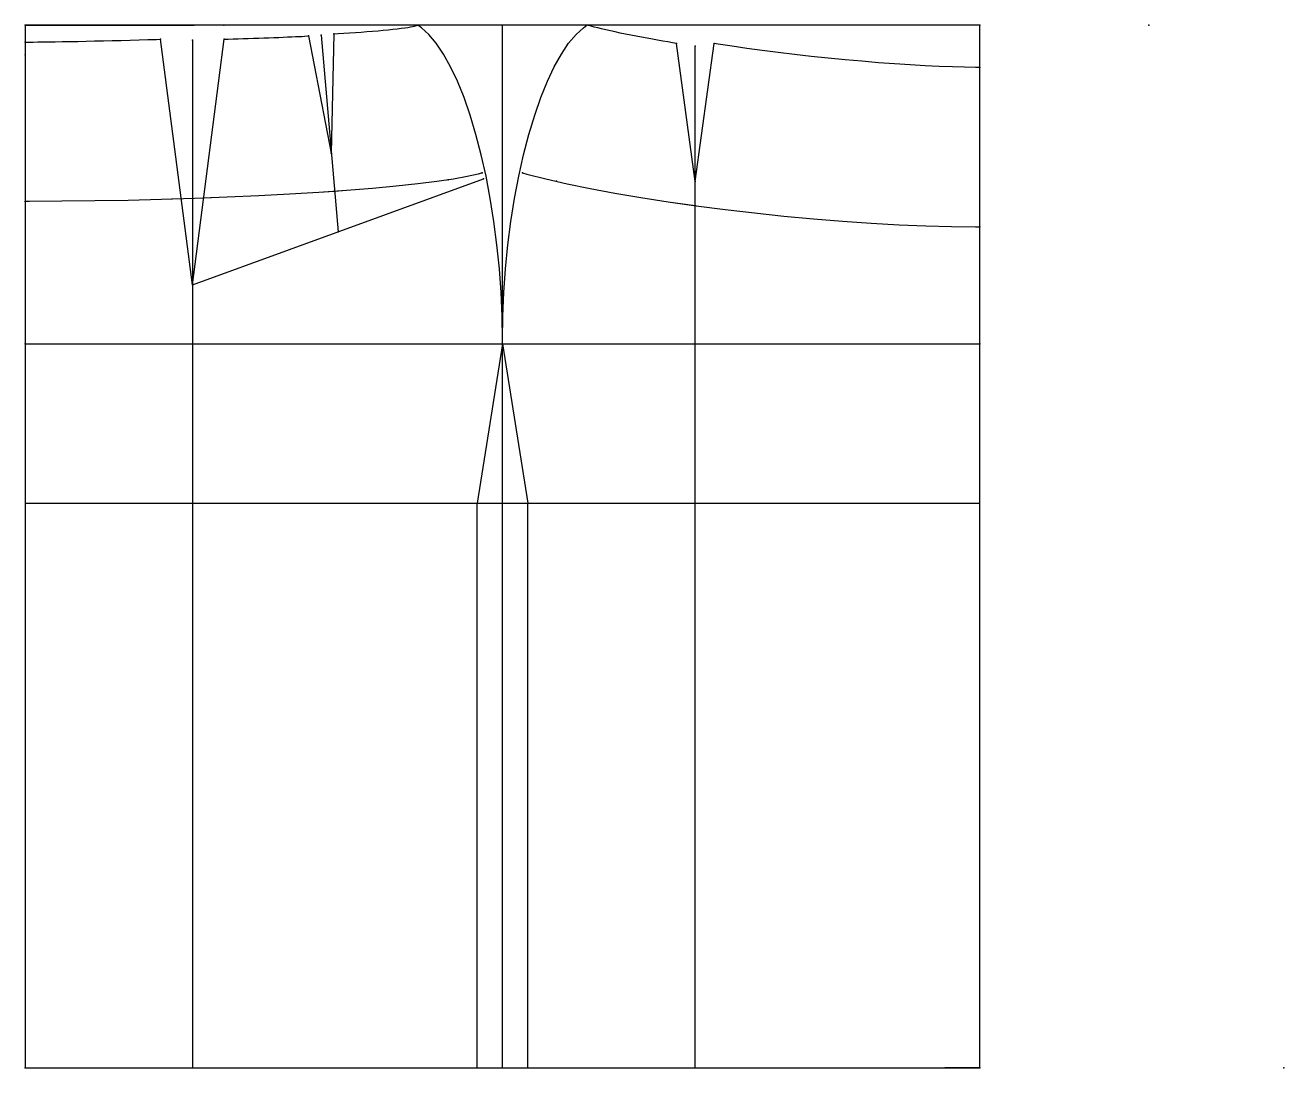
# Model space of a CAD drawing. Extents: x 0 to 745, y -618 to 0.
import ezdxf

# ---------------------------------------------------------------- set-up
doc = ezdxf.new("R2010")
doc.units = 0

msp = doc.modelspace()

# ---------------------------------------------------------------- linework, layer by layer
for p, q in [((0, 0), (100, 0)), ((0, 0), (100, 0)), ((0, 0), (0, -617.5)), ((565, 0), (0, 0)), ((0, 0), (100, 0)), ((0, 0), (100, 0)), ((0, 0), (100, 0)), ((0, 0), (100, 0)), ((0, 0), (100, 0)), ((0, 0), (100, 0)), ((0, 0), (100, 0)), ((0, 0), (100, 0)), ((0, 0), (100, 0)), ((0, 0), (100, 0)), ((0, 0), (100, 0)), ((282.5, -617.5), (282.5, 0)), ((565, -617.5), (565, 0)), ((167.736115, -6.398715), (181.180817, -75.744484)), ((175.225357, -5.998285), (185.167084, -122.428741)), ((182.674042, -5.123201), (181.180817, -75.744484)), ((98.967377, -153.75), (80.187805, -8.345416)), ((98.967285, -153.75), (117.746857, -8.345416)), ((98.967331, -8.849723), (98.967331, -617.5)), ((396.666656, -92.509277), (385.543976, -10.823591)), ((396.666656, -92.509277), (407.789337, -10.823591)), ((396.666656, -617.5), (396.666656, -12.509277)), ((98.967285, -153.75), (271.366882, -91.107475)), ((0, -188.75), (565, -188.75)), ((282.5, -188.75), (267.5, -283.125)), ((282.5, -188.75), (297.5, -283.125)), ((0, -283.125), (565, -283.125)), ((267.5, -617.5), (267.5, -283.125)), ((297.5, -617.5), (297.5, -283.125)), ((0, -617.5), (565, -617.5)), ((565, -617.5), (544.359558, -617.5))]:
    msp.add_line(p, q)
for points in [[(182.674042, -5.123201), (185.17012, -4.983315), (188.559814, -4.785392), (191.995682, -4.569044), (195.448364, -4.336113), (198.888443, -4.088589), (202.286545, -3.828581), (205.613708, -3.55831), (208.841522, -3.280079), (211.942444, -2.996266), (214.89003, -2.709288), (217.659149, -2.421595), (220.22612, -2.135643), (222.569107, -1.85387), (224.668091, -1.578679), (226.505173, -1.31242), (228.064651, -1.057364), (229.333252, -0.815687), (230.30014, -0.589452), (232.5, 0)], [(282.5, -188.75), (282.5, -186.25), (282.295227, -172.393509), (281.682617, -158.346039), (280.66745, -144.227448), (279.258331, -130.158157), (277.467346, -116.258179), (275.309692, -102.646118), (272.803864, -89.438133), (269.971191, -76.746948), (266.835815, -64.680717), (263.424561, -53.342445), (259.766479, -42.828918), (255.892792, -33.229805), (251.836517, -24.626938), (247.632324, -17.093782), (243.31604, -10.694601), (238.92453, -5.483994), (234.495209, -1.506393), (232.5, 0)], [(282.5, -188.75), (282.5, -186.25), (282.704773, -172.393509), (283.317383, -158.346039), (284.33255, -144.227448), (285.741669, -130.158157), (287.532654, -116.258179), (289.690308, -102.646118), (292.196136, -89.438133), (295.028809, -76.746948), (298.164185, -64.680717), (301.575439, -53.342445), (305.233521, -42.828918), (309.107208, -33.229805), (313.163483, -24.626938), (317.367676, -17.093782), (321.68396, -10.694601), (326.07547, -5.483994), (330.504791, -1.506393), (332.5, 0)], [(385.543976, -10.823591), (383.075775, -10.426165), (380.297852, -9.970237), (377.382172, -9.474924), (374.353516, -8.944452), (371.237823, -8.383348), (368.061615, -7.796395), (364.85202, -7.188605), (361.636383, -6.56516), (358.442169, -5.931385), (355.2966, -5.292679), (352.226532, -4.654495), (349.258209, -4.022281), (346.41687, -3.401427), (343.726807, -2.797228), (341.210968, -2.214842), (338.890747, -1.659239), (336.786072, -1.135158), (334.914795, -0.647069), (332.5, 0)], [(117.746857, -8.345416), (120.245773, -8.2715), (123.060539, -8.186525), (125.980888, -8.095013), (128.981903, -7.997743), (132.037979, -7.895545), (135.123047, -7.789292), (138.210785, -7.679891), (141.274872, -7.568273), (144.289108, -7.455392), (147.227829, -7.342211), (150.065948, -7.229695), (152.779266, -7.118804), (155.344589, -7.010485), (157.740097, -6.905661), (159.945282, -6.805227), (161.94136, -6.71004), (163.711319, -6.620912), (165.240036, -6.538603), (167.736115, -6.398715)], [(0, -10), (2.5, -10), (4.734912, -9.993257), (7.406661, -9.973086), (10.492454, -9.939659), (13.96597, -9.893261), (17.797583, -9.834288), (21.95459, -9.763243), (26.401531, -9.680732), (31.100456, -9.58746), (36.011288, -9.484221), (41.09214, -9.371897), (46.299622, -9.251447), (51.58934, -9.123897), (56.916183, -8.990335), (62.234665, -8.851902), (67.499405, -8.709779), (72.665512, -8.565178), (77.688889, -8.419333), (80.187805, -8.345416)], [(565, -25), (562.5, -25), (555.983582, -24.941219), (548.792664, -24.765385), (540.988647, -24.473995), (532.638, -24.069536), (523.812073, -23.555456), (514.586121, -22.936144), (505.038849, -22.216881), (495.25177, -21.403809), (485.308319, -20.503857), (475.293304, -19.524706), (465.292267, -18.474714), (455.390533, -17.362839), (445.672424, -16.198555), (436.220978, -14.991806), (427.116882, -13.752894), (418.437683, -12.492377), (410.257538, -11.221017), (407.789337, -10.823591)], [(270.541992, -87.510864), (268.127167, -88.157921), (261.668457, -89.654106), (253.514984, -91.137535), (243.736206, -92.595551), (232.415619, -94.015717), (219.649734, -95.385933), (205.547501, -96.694496), (190.229248, -97.930237), (173.825699, -99.082611), (156.4767, -100.1418), (138.330292, -101.098763), (119.541397, -101.945328), (100.270279, -102.674286), (80.681229, -103.279396), (60.941437, -103.755524), (41.219421, -104.098579), (21.68338, -104.305649), (2.5, -104.374977), (0, -104.375)], [(270.541992, -87.510864), (268.127167, -88.157921), (261.668457, -89.654106), (253.514984, -91.137535), (243.736206, -92.595551), (232.415619, -94.015717), (219.649734, -95.385933), (205.547501, -96.694496), (190.229248, -97.930237), (183.117828, -98.429825)], [(294.45752, -87.51062), (296.872345, -88.157677), (308.258026, -91.038048), (320.818787, -93.893837), (334.44751, -96.700684), (349.027985, -99.434654), (364.43573, -102.072411), (380.539398, -104.591446), (396.666656, -106.893929)], [(294.45752, -87.51062), (296.872345, -88.157677), (308.258026, -91.038048), (320.818787, -93.893837), (334.44751, -96.700684), (349.027985, -99.434654), (364.43573, -102.072411), (380.539398, -104.591446), (397.201508, -106.970291), (414.279846, -109.188622), (431.628906, -111.227524), (449.100525, -113.069611), (466.545654, -114.699158), (483.81543, -116.102257), (500.762665, -117.266945), (517.242615, -118.183281), (533.114685, -118.843452), (548.24353, -119.241821), (562.5, -119.375), (565, -119.375)], [(92.4021, -102.917336), (80.681229, -103.279396), (60.941437, -103.755524), (41.219421, -104.098579), (21.68338, -104.305649), (2.5, -104.374977), (0, -104.375)], [(183.117828, -98.429825), (173.825699, -99.082611), (156.4767, -100.1418), (138.330292, -101.098763), (119.541397, -101.945328), (105.589935, -102.473061)], [(396.666656, -106.893929), (397.201508, -106.970291), (414.279846, -109.188622), (431.628906, -111.227524), (449.100525, -113.069611), (466.545654, -114.699158), (483.81543, -116.102257), (500.762665, -117.266945), (517.242615, -118.183281), (533.114685, -118.843452), (548.24353, -119.241821), (562.5, -119.375), (565, -119.375)]]:
    msp.add_lwpolyline(points)
for p in [(0, 0), (0, 0), (0, 0), (0, 0), (0, 0), (0, 0), (0, 0), (0, 0), (0, 0), (0, 0), (0, 0), (0, 0), (0, 0), (0, 0), (0, 0), (0, 0), (0, 0), (0, 0), (0, 0), (0, 0), (0, 0), (0, 0), (0, 0), (0, 0), (80, 0), (98.75, 0), (117.5, 0), (232.5, 0), (282.5, 0), (332.5, 0), (565, 0), (665, 0), (167.736115, -6.398715), (175.225357, -5.998285), (182.674042, -5.123201), (0, -10), (80.187805, -8.345416), (98.967331, -8.849723), (117.746857, -8.345416), (385.543976, -10.823591), (396.666656, -12.509277), (407.789337, -10.823591), (0, -17.5), (565, -25), (181.180817, -75.744484), (270.541992, -87.510864), (294.45752, -87.51062), (250.326859, -91.612885), (271.366882, -91.107475), (314.494904, -92.456055), (396.666656, -92.509277), (92.4021, -102.91748), (105.589905, -102.472656), (183.117813, -98.429688), (183.117813, -98.429688), (0, -104.375), (396.666656, -106.894043), (185.167084, -122.428741), (565, -119.375), (98.967285, -153.75), (0, -188.75), (98.967285, -188.75), (282.5, -188.75), (565, -188.75), (267.5, -283.125), (282.5, -283.125), (297.5, -283.125), (0, -617.5), (98.967331, -617.5), (267.5, -617.5), (282.5, -617.5), (297.5, -617.5), (565, -617.5), (745, -617.5)]:
    msp.add_point(p)

doc.saveas('drawing.dxf')
